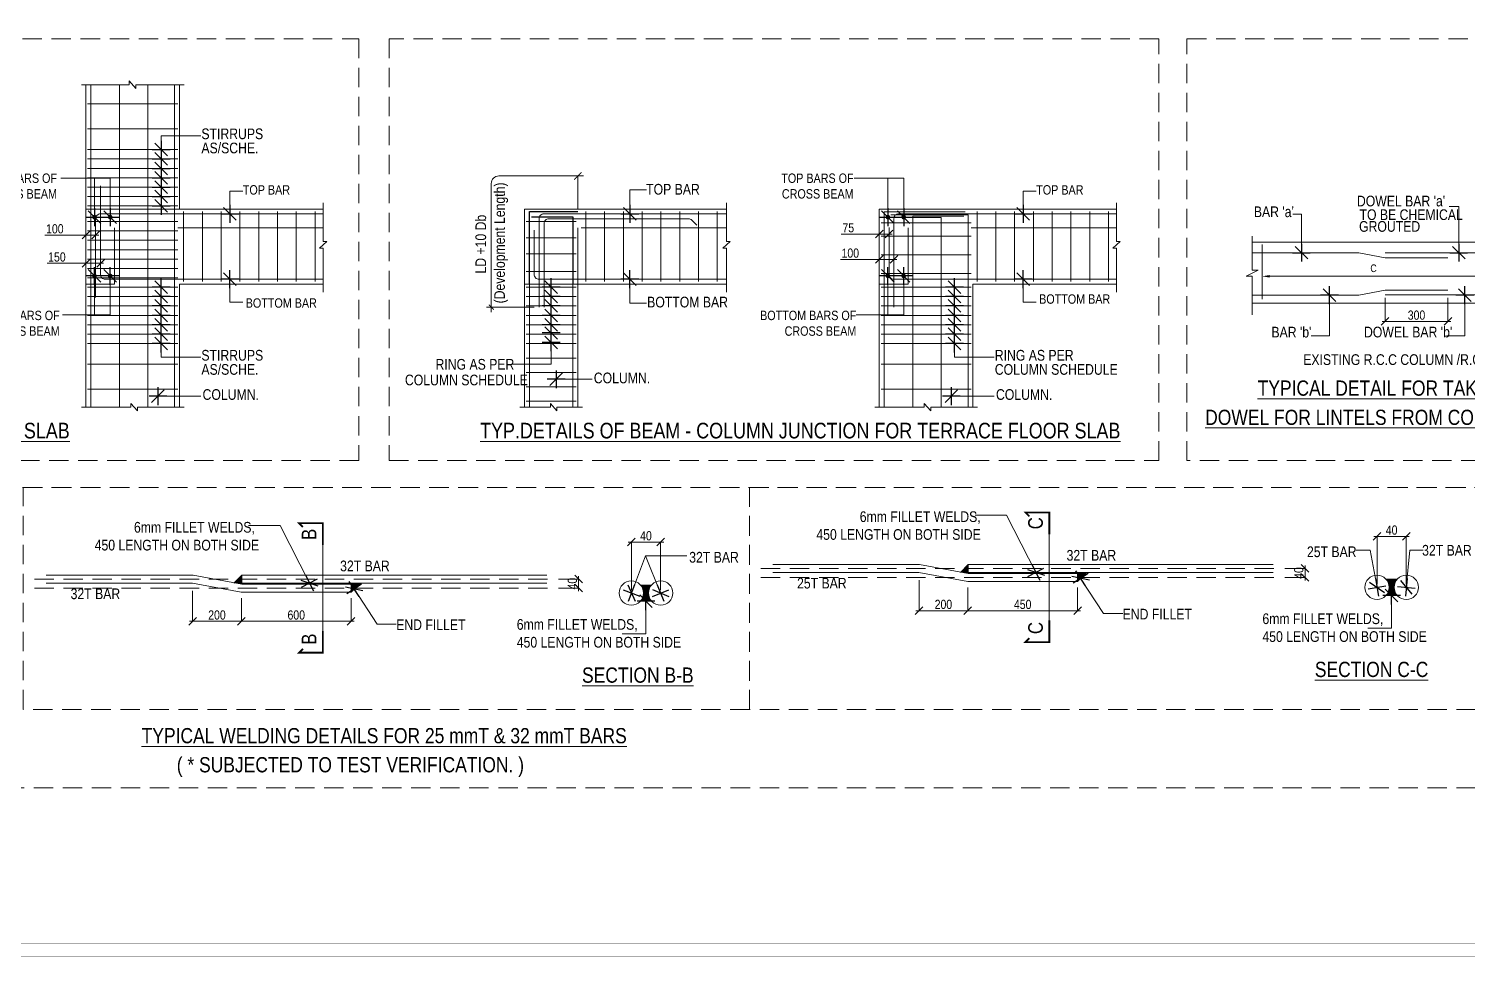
# Model space of a CAD drawing. Header units: millimetres. Extents: x 1112055 to 3390982, y -148532 to 766891.
# Drawn here: x 2560917 to 2608100, y 235495 to 265934 of the extents above; entities that cross this region are included whole.
import ezdxf
from ezdxf.enums import TextEntityAlignment as Align

# ---------------------------------------------------------------- set-up
doc = ezdxf.new("R2010")
doc.units = ezdxf.units.MM
doc.header["$PDMODE"] = 35
doc.header["$PDSIZE"] = -25
doc.linetypes.add('1', pattern=[0])
doc.linetypes.add('Hidden', pattern=[9.525, 6.35, -3.175])
for name, color, linetype, lineweight in [('B BEAM', 148, 'Continuous', 13), ('B BEAM IN LINE', 250, 'Continuous', 0), ('B STEEL', 34, 'Continuous', 15), ('B STEEL TEXT', 7, 'Continuous', 15), ('B TITLE BLOCK', 250, 'Continuous', 0), ('B-0', 7, 'Continuous', 13), ('B-COL NO', 7, 'Continuous', 5), ('B-P.C.C', 250, 'Continuous', 9), ('B-ST DIM', 250, 'Continuous', 18), ('P COLUMN HATCH', 8, 'Continuous', 0), ('P HATCH', 251, '1', 0), ('P SECT.MKD.', 76, '1', 25)]:
    doc.layers.add(name, color=color, linetype=linetype, lineweight=lineweight)
doc.layers.add('Reinf', color=6, linetype='Continuous')
doc.styles.add('Q1', font='g13f12d.shx', dxfattribs={"width": 0.8})
doc.styles.add('rom100', font='romans.shx', dxfattribs={"width": 0.85})
doc.styles.add('SWINC', font='swissc.ttf')
doc.dimstyles.new('BH-STD', dxfattribs={"dimscale": 0, "dimtxt": 230, "dimasz": 125, "dimexe": 0, "dimexo": 100, "dimgap": 50, "dimtad": 1, "dimdec": 0, "dimzin": 1, "dimdsep": 46, "dimtxsty": 'Q1', "dimblk": 'ARCHTICK', "dimcen": 1, "dimdle": 100, "dimclrd": 250, "dimclre": 250, "dimclrt": 256, "dimadec": 0, "dimazin": 0, "dimtfac": 1, "dimtdec": 0, "dimtix": 1, "dimtofl": 0, "dimtmove": 0, "dimatfit": 2, "dimfxl": 1, "dimtolj": 1, "dimtzin": 0, "dimlwd": 9, "dimlwe": 9, "dimarcsym": 0})
doc.dimstyles.new('MM100', dxfattribs={"dimscale": 100, "dimtxt": 3, "dimasz": 0.5, "dimexe": 0.5, "dimexo": 1, "dimgap": 0.375, "dimtad": 1, "dimdec": 0, "dimdsep": 46, "dimtxsty": 'rom100', "dimblk1": 'TICK', "dimblk2": 'TICK', "dimsah": 1, "dimcen": 1, "dimdle": 0.5, "dimse1": 1, "dimse2": 1, "dimclrd": 256, "dimclre": 256, "dimclrt": 256, "dimadec": 0, "dimazin": 0, "dimtfac": 1, "dimtdec": 0, "dimtix": 1, "dimtmove": 0, "dimatfit": 3, "dimldrblk": 'TICK', "dimfxl": 1, "dimtolj": 1, "dimtzin": 0, "dimarcsym": 0})

# ---------------------------------------------------------------- blocks, each defined once
blk = doc.blocks.new('TICK')
for p, q in [((-1.17, 0), (1.17, 0)), ((-0.83, -0.83), (0.83, 0.83)), ((0, -1.17), (0, 1.17))]:
    blk.add_line(p, q)
blk = doc.blocks.new('_Oblique')
at = {"color": 0, "linetype": 'ByBlock', "lineweight": -2}
blk.add_line((-0.5, -0.5), (0.5, 0.5), dxfattribs=at)
blk = doc.blocks.new('*D2433')
at = {"layer": 'B-ST DIM', "lineweight": 0, "transparency": 16777216}
for p, q in [((2562790, 259162), (2561448, 259162)), ((2562790, 259055), (2562790, 259162)), ((2563210, 259162), (2562790, 259162)), ((2563110, 259055), (2563110, 259162))]:
    blk.add_line(p, q, dxfattribs=at)
at = {"layer": 'Defpoints', "color": 0, "transparency": 16777216}
for p in [(2562790, 259162), (2562790, 258955), (2563110, 258955)]:
    blk.add_point(p, dxfattribs=at)
at = {"layer": 'B-ST DIM', "lineweight": 0, "transparency": 16777216, "xscale": 250, "yscale": 250, "zscale": 250, "rotation": 180}
blk.add_blockref('_Oblique', (2562790, 259162), dxfattribs=at)
at = {"layer": 'B-ST DIM', "lineweight": 0, "transparency": 16777216, "xscale": 250, "yscale": 250, "zscale": 250}
blk.add_blockref('_Oblique', (2563110, 259162), dxfattribs=at)
at = {"layer": 'B-ST DIM', "color": 6, "transparency": 16777216, "insert": (2561772, 259366), "char_height": 300, "attachment_point": 5, "style": 'SWINC'}
blk.add_mtext('\\A1;100', dxfattribs=at)
blk = doc.blocks.new('*D2434')
at = {"layer": 'B-ST DIM', "lineweight": 0, "transparency": 16777216}
for p, q in [((2562790, 258238), (2561516, 258238)), ((2562790, 258131), (2562790, 258238)), ((2563371, 258238), (2562790, 258238)), ((2563271, 258131), (2563271, 258238))]:
    blk.add_line(p, q, dxfattribs=at)
at = {"layer": 'Defpoints', "color": 0, "transparency": 16777216}
for p in [(2562790, 258238), (2562790, 258031), (2563271, 258031)]:
    blk.add_point(p, dxfattribs=at)
at = {"layer": 'B-ST DIM', "lineweight": 0, "transparency": 16777216, "xscale": 250, "yscale": 250, "zscale": 250, "rotation": 180}
blk.add_blockref('_Oblique', (2562790, 258238), dxfattribs=at)
at = {"layer": 'B-ST DIM', "lineweight": 0, "transparency": 16777216, "xscale": 250, "yscale": 250, "zscale": 250}
blk.add_blockref('_Oblique', (2563271, 258238), dxfattribs=at)
at = {"layer": 'B-ST DIM', "color": 6, "transparency": 16777216, "insert": (2561840, 258442), "char_height": 300, "attachment_point": 5, "style": 'SWINC'}
blk.add_mtext('\\A1;150', dxfattribs=at)
blk = doc.blocks.new('*D2426')
at = {"layer": 'B-ST DIM', "lineweight": 0, "transparency": 16777216}
for p, q in [((2605405, 257103), (2605405, 256329)), ((2607467, 257103), (2607467, 256329)), ((2605305, 256329), (2607567, 256329))]:
    blk.add_line(p, q, dxfattribs=at)
at = {"layer": 'Defpoints', "color": 0, "transparency": 16777216}
for p in [(2605405, 257203), (2607467, 257203), (2607467, 256329)]:
    blk.add_point(p, dxfattribs=at)
at = {"layer": 'B-ST DIM', "lineweight": 0, "transparency": 16777216, "xscale": 250, "yscale": 250, "zscale": 250, "rotation": 180}
blk.add_blockref('_Oblique', (2605405, 256329), dxfattribs=at)
at = {"layer": 'B-ST DIM', "lineweight": 0, "transparency": 16777216, "xscale": 250, "yscale": 250, "zscale": 250}
blk.add_blockref('_Oblique', (2607467, 256329), dxfattribs=at)
at = {"layer": 'B-ST DIM', "color": 6, "transparency": 16777216, "insert": (2606436, 256533), "char_height": 300, "attachment_point": 5, "style": 'SWINC'}
blk.add_mtext('\\A1;300', dxfattribs=at)
blk = doc.blocks.new('_ArchTick')
at = {"color": 0, "linetype": 'ByBlock', "const_width": 0.15}
blk.add_lwpolyline([(-0.5, -0.5), (0.5, 0.5)], dxfattribs=at)
blk = doc.blocks.new('*D2417')
at = {"layer": 'B-ST DIM', "lineweight": 0, "transparency": 16777216}
for p, q in [((2588814, 259198), (2587568, 259198)), ((2588814, 259091), (2588814, 259198)), ((2589235, 259198), (2588814, 259198)), ((2589135, 259091), (2589135, 259198))]:
    blk.add_line(p, q, dxfattribs=at)
at = {"layer": 'Defpoints', "color": 0, "transparency": 16777216}
for p in [(2588814, 259198), (2588814, 258991), (2589135, 258991)]:
    blk.add_point(p, dxfattribs=at)
at = {"layer": 'B-ST DIM', "lineweight": 0, "transparency": 16777216, "xscale": 250, "yscale": 250, "zscale": 250, "rotation": 180}
blk.add_blockref('_Oblique', (2588814, 259198), dxfattribs=at)
at = {"layer": 'B-ST DIM', "lineweight": 0, "transparency": 16777216, "xscale": 250, "yscale": 250, "zscale": 250}
blk.add_blockref('_Oblique', (2589135, 259198), dxfattribs=at)
at = {"layer": 'B-ST DIM', "color": 6, "transparency": 16777216, "insert": (2587797, 259401), "char_height": 300, "attachment_point": 5, "style": 'SWINC'}
blk.add_mtext('\\A1;75', dxfattribs=at)
blk = doc.blocks.new('*D2418')
at = {"layer": 'B-ST DIM', "lineweight": 0, "transparency": 16777216}
for p, q in [((2588814, 258365), (2587540, 258365)), ((2588814, 258257), (2588814, 258365)), ((2589395, 258365), (2588814, 258365)), ((2589295, 258257), (2589295, 258365))]:
    blk.add_line(p, q, dxfattribs=at)
at = {"layer": 'Defpoints', "color": 0, "transparency": 16777216}
for p in [(2588814, 258365), (2588814, 258157), (2589295, 258157)]:
    blk.add_point(p, dxfattribs=at)
at = {"layer": 'B-ST DIM', "lineweight": 0, "transparency": 16777216, "xscale": 250, "yscale": 250, "zscale": 250, "rotation": 180}
blk.add_blockref('_Oblique', (2588814, 258365), dxfattribs=at)
at = {"layer": 'B-ST DIM', "lineweight": 0, "transparency": 16777216, "xscale": 250, "yscale": 250, "zscale": 250}
blk.add_blockref('_Oblique', (2589295, 258365), dxfattribs=at)
at = {"layer": 'B-ST DIM', "color": 6, "transparency": 16777216, "insert": (2587864, 258569), "char_height": 300, "attachment_point": 5, "style": 'SWINC'}
blk.add_mtext('\\A1;100', dxfattribs=at)
blk = doc.blocks.new('*D2384')
at = {"layer": 'B-ST DIM', "lineweight": 0, "transparency": 16777216}
for p, q in [((2566290, 247488), (2566290, 246488)), ((2567890, 247248), (2567890, 246488)), ((2566190, 246488), (2567990, 246488))]:
    blk.add_line(p, q, dxfattribs=at)
at = {"layer": 'Defpoints', "color": 0, "transparency": 16777216}
for p in [(2566290, 247588), (2567890, 247348), (2567890, 246488)]:
    blk.add_point(p, dxfattribs=at)
at = {"layer": 'B-ST DIM', "lineweight": 0, "transparency": 16777216, "xscale": 250, "yscale": 250, "zscale": 250, "rotation": 180}
blk.add_blockref('_Oblique', (2566290, 246488), dxfattribs=at)
at = {"layer": 'B-ST DIM', "lineweight": 0, "transparency": 16777216, "xscale": 250, "yscale": 250, "zscale": 250}
blk.add_blockref('_Oblique', (2567890, 246488), dxfattribs=at)
at = {"layer": 'B-ST DIM', "color": 6, "transparency": 16777216, "insert": (2567090, 246692), "char_height": 300, "attachment_point": 5, "style": 'SWINC'}
blk.add_mtext('\\A1;200', dxfattribs=at)
blk = doc.blocks.new('*D2385')
at = {"layer": 'B-ST DIM', "lineweight": 0, "transparency": 16777216}
for p, q in [((2567890, 247248), (2567890, 246488)), ((2571490, 247248), (2571490, 246488)), ((2571590, 246488), (2567790, 246488))]:
    blk.add_line(p, q, dxfattribs=at)
at = {"layer": 'Defpoints', "color": 0, "transparency": 16777216}
for p in [(2567890, 247348), (2571490, 247348), (2567890, 246488)]:
    blk.add_point(p, dxfattribs=at)
at = {"layer": 'B-ST DIM', "lineweight": 0, "transparency": 16777216, "xscale": 250, "yscale": 250, "zscale": 250, "rotation": 180}
blk.add_blockref('_Oblique', (2567890, 246488), dxfattribs=at)
at = {"layer": 'B-ST DIM', "lineweight": 0, "transparency": 16777216, "xscale": 250, "yscale": 250, "zscale": 250}
blk.add_blockref('_Oblique', (2571490, 246488), dxfattribs=at)
at = {"layer": 'B-ST DIM', "color": 6, "transparency": 16777216, "insert": (2569690, 246692), "char_height": 300, "attachment_point": 5, "style": 'SWINC'}
blk.add_mtext('\\A1;600', dxfattribs=at)
blk = doc.blocks.new('*D2386')
at = {"layer": 'B-ST DIM', "lineweight": 0, "transparency": 16777216}
for p, q in [((2578291, 247872), (2578952, 247872)), ((2578952, 247972), (2578952, 247476)), ((2578291, 247576), (2578952, 247576))]:
    blk.add_line(p, q, dxfattribs=at)
at = {"layer": 'Defpoints', "color": 0, "transparency": 16777216}
for p in [(2578191, 247872), (2578191, 247576), (2578952, 247576)]:
    blk.add_point(p, dxfattribs=at)
at = {"layer": 'B-ST DIM', "lineweight": 0, "transparency": 16777216, "xscale": 250, "yscale": 250, "zscale": 250}
for p, rotation in [((2578952, 247872), 90), ((2578952, 247576), 270)]:
    blk.add_blockref('_Oblique', p, dxfattribs=dict(at, rotation=rotation))
at = {"layer": 'B-ST DIM', "color": 6, "transparency": 16777216, "insert": (2578748, 247724), "char_height": 300, "attachment_point": 5, "rotation": 90, "style": 'SWINC'}
blk.add_mtext('\\A1;40', dxfattribs=at)
blk = doc.blocks.new('*D2387')
at = {"layer": 'B-ST DIM', "lineweight": 0, "transparency": 16777216}
for p, q in [((2580582, 249089), (2581742, 249089)), ((2580682, 247514), (2580682, 249089)), ((2581642, 247514), (2581642, 249089))]:
    blk.add_line(p, q, dxfattribs=at)
at = {"layer": 'Defpoints', "color": 0, "transparency": 16777216}
for p in [(2581642, 249089), (2580682, 247414), (2581642, 247414)]:
    blk.add_point(p, dxfattribs=at)
at = {"layer": 'B-ST DIM', "lineweight": 0, "transparency": 16777216, "xscale": 250, "yscale": 250, "zscale": 250, "rotation": 180}
blk.add_blockref('_Oblique', (2580682, 249089), dxfattribs=at)
at = {"layer": 'B-ST DIM', "lineweight": 0, "transparency": 16777216, "xscale": 250, "yscale": 250, "zscale": 250}
blk.add_blockref('_Oblique', (2581642, 249089), dxfattribs=at)
at = {"layer": 'B-ST DIM', "color": 6, "transparency": 16777216, "insert": (2581162, 249292), "char_height": 300, "attachment_point": 5, "style": 'SWINC'}
blk.add_mtext('\\A1;40', dxfattribs=at)
blk = doc.blocks.new('*D2388')
at = {"layer": 'B-ST DIM', "lineweight": 0, "transparency": 16777216}
for p, q in [((2605040, 249275), (2606200, 249275)), ((2605140, 247701), (2605140, 249275)), ((2606100, 247701), (2606100, 249275))]:
    blk.add_line(p, q, dxfattribs=at)
at = {"layer": 'Defpoints', "color": 0, "transparency": 16777216}
for p in [(2606100, 249275), (2605140, 247601), (2606100, 247601)]:
    blk.add_point(p, dxfattribs=at)
at = {"layer": 'B-ST DIM', "lineweight": 0, "transparency": 16777216, "xscale": 250, "yscale": 250, "zscale": 250, "rotation": 180}
blk.add_blockref('_Oblique', (2605140, 249275), dxfattribs=at)
at = {"layer": 'B-ST DIM', "lineweight": 0, "transparency": 16777216, "xscale": 250, "yscale": 250, "zscale": 250}
blk.add_blockref('_Oblique', (2606100, 249275), dxfattribs=at)
at = {"layer": 'B-ST DIM', "color": 6, "transparency": 16777216, "insert": (2605620, 249479), "char_height": 300, "attachment_point": 5, "style": 'SWINC'}
blk.add_mtext('\\A1;40', dxfattribs=at)
blk = doc.blocks.new('*D2392')
at = {"layer": 'B-ST DIM', "lineweight": 0, "transparency": 16777216}
for p, q in [((2590118, 247837), (2590118, 246836)), ((2591718, 247597), (2591718, 246836)), ((2590018, 246836), (2591818, 246836))]:
    blk.add_line(p, q, dxfattribs=at)
at = {"layer": 'Defpoints', "color": 0, "transparency": 16777216}
for p in [(2590118, 247937), (2591718, 247697), (2591718, 246836)]:
    blk.add_point(p, dxfattribs=at)
at = {"layer": 'B-ST DIM', "lineweight": 0, "transparency": 16777216, "xscale": 250, "yscale": 250, "zscale": 250, "rotation": 180}
blk.add_blockref('_Oblique', (2590118, 246836), dxfattribs=at)
at = {"layer": 'B-ST DIM', "lineweight": 0, "transparency": 16777216, "xscale": 250, "yscale": 250, "zscale": 250}
blk.add_blockref('_Oblique', (2591718, 246836), dxfattribs=at)
at = {"layer": 'B-ST DIM', "color": 6, "transparency": 16777216, "insert": (2590918, 247041), "char_height": 300, "attachment_point": 5, "style": 'SWINC'}
blk.add_mtext('\\A1;200', dxfattribs=at)
blk = doc.blocks.new('*D2393')
at = {"layer": 'B-ST DIM', "lineweight": 0, "transparency": 16777216}
for p, q in [((2591718, 247597), (2591718, 246836)), ((2595318, 247597), (2595318, 246836)), ((2595418, 246836), (2591618, 246836))]:
    blk.add_line(p, q, dxfattribs=at)
at = {"layer": 'Defpoints', "color": 0, "transparency": 16777216}
for p in [(2591718, 247697), (2595318, 247697), (2591718, 246836)]:
    blk.add_point(p, dxfattribs=at)
at = {"layer": 'B-ST DIM', "lineweight": 0, "transparency": 16777216, "xscale": 250, "yscale": 250, "zscale": 250, "rotation": 180}
blk.add_blockref('_Oblique', (2591718, 246836), dxfattribs=at)
at = {"layer": 'B-ST DIM', "lineweight": 0, "transparency": 16777216, "xscale": 250, "yscale": 250, "zscale": 250}
blk.add_blockref('_Oblique', (2595318, 246836), dxfattribs=at)
at = {"layer": 'B-ST DIM', "color": 6, "transparency": 16777216, "insert": (2593518, 247040), "char_height": 300, "attachment_point": 5, "style": 'SWINC'}
blk.add_mtext('\\A1;450', dxfattribs=at)
blk = doc.blocks.new('*D2394')
at = {"layer": 'B-ST DIM', "lineweight": 0, "transparency": 16777216}
for p, q in [((2602119, 248221), (2602780, 248221)), ((2602780, 248321), (2602780, 247825)), ((2602119, 247925), (2602780, 247925))]:
    blk.add_line(p, q, dxfattribs=at)
at = {"layer": 'Defpoints', "color": 0, "transparency": 16777216}
for p in [(2602019, 248221), (2602019, 247925), (2602780, 247925)]:
    blk.add_point(p, dxfattribs=at)
at = {"layer": 'B-ST DIM', "lineweight": 0, "transparency": 16777216, "xscale": 250, "yscale": 250, "zscale": 250}
for p, rotation in [((2602780, 248221), 90), ((2602780, 247925), 270)]:
    blk.add_blockref('_Oblique', p, dxfattribs=dict(at, rotation=rotation))
at = {"layer": 'B-ST DIM', "color": 6, "transparency": 16777216, "insert": (2602576, 248073), "char_height": 300, "attachment_point": 5, "rotation": 90, "style": 'SWINC'}
blk.add_mtext('\\A1;40', dxfattribs=at)

msp = doc.modelspace()

# ---------------------------------------------------------------- hatches: boundary and pattern name
at = {"layer": 'P COLUMN HATCH', "ltscale": 750}
h = msp.add_hatch(color=0, dxfattribs=at)
h.dxf.hatch_style = 1
h.paths.add_polyline_path([(2591733.1, 248052.6), (2591733.1, 248092.6), (2591733.1, 248348.6), (2591475.7, 248091.2)])
h = msp.add_hatch(color=0, dxfattribs=at)
h.dxf.hatch_style = 1
h.paths.add_polyline_path([(2567904.6, 247703.7), (2567904.6, 247743.7), (2567904.6, 247999.7), (2567647.3, 247742.3)])
h = msp.add_hatch(color=0, dxfattribs=at)
h.dxf.hatch_style = 1
h.paths.add_polyline_path([(2571785.7, 247743.7), (2571489.7, 247743.7), (2571489.7, 247703.7), (2571489.7, 247447.7)])
h = msp.add_hatch(color=0, dxfattribs=at)
h.dxf.hatch_style = 1
h.paths.add_polyline_path([(2595614.2, 248092.6), (2595318.2, 248092.6), (2595318.2, 248052.6), (2595318.2, 247796.6)])
at = {"layer": 'P HATCH', "ltscale": 750}
h = msp.add_hatch(color=256, dxfattribs=at)
h.dxf.hatch_style = 1
h.paths.add_polyline_path([(2567904.6, 247743.7), (2567904.6, 247703.7), (2571489.7, 247703.7), (2571489.7, 247743.7)])
h = msp.add_hatch(color=256, dxfattribs=at)
h.dxf.hatch_style = 1
h.paths.add_polyline_path([(2591733.1, 248092.6), (2591733.1, 248052.6), (2595318.2, 248052.6), (2595318.2, 248092.6)])
h = msp.add_hatch(dxfattribs=at)
h.set_pattern_fill('ANSI31', color=256, scale=50)
h.set_pattern_definition([(45, (-34724961.198, 4105459.009), (-4.4194173824, 4.4194173824), [])])
h.paths.add_polyline_path([(2605540.5, 247600.8, -0.1824871), (2605440.7, 247336.4), (2605800.3, 247336.4, -0.1824871), (2605700.5, 247600.8, -0.1824871), (2605800.3, 247865.1), (2605440.7, 247865.1, -0.1824871)])
h = msp.add_hatch(dxfattribs=at)
h.set_pattern_fill('ANSI31', color=256, scale=50)
h.set_pattern_definition([(45, (-34749419.3246, 4105272.348), (-4.4194173824, 4.4194173824), [])])
h.paths.add_polyline_path([(2581082.3, 247414.1, -0.1824871), (2580982.5, 247149.8), (2581342.2, 247149.8, -0.1824871), (2581242.3, 247414.1, -0.1824871), (2581342.2, 247678.5), (2580982.5, 247678.5, -0.1824871)])

# ---------------------------------------------------------------- linework, layer by layer
at = {"layer": 'B BEAM'}
for p, q in [((2562642.4, 264092.9), (2564211.5, 264092.9)), ((2562789.6, 253512), (2562789.6, 264092.9)), ((2564211.5, 264092.9), (2564211.5, 264219.5)), ((2564425.2, 263972.3), (2564211.5, 264219.5)), ((2564425.2, 264092.9), (2566009.9, 264092.9)), ((2564425.2, 264092.9), (2564425.2, 263972.3)), ((2565862.6, 260018.1), (2565862.6, 264092.9)), ((2579107.2, 261103.4), (2576339.6, 261103.4)), ((2578927.6, 260018.1), (2578927.6, 261103.4)), ((2576088.4, 256637, 0), (2576088.4, 260852.1, 0)), ((2570569.8, 260018.1), (2565862.6, 260018.1)), ((2570569.8, 260219.5), (2570569.8, 258948.2)), ((2577175.4, 253512), (2577175.4, 260018.1)), ((2583801.1, 260018.1), (2577175.4, 260018.1)), ((2583801.1, 260219.5), (2583801.1, 258948.2)), ((2588814.1, 253512), (2588814.1, 260018.1)), ((2596594.3, 260018.1), (2588814.1, 260018.1)), ((2596594.3, 260219.5), (2596594.3, 258948.2)), ((2570449.3, 258734.5), (2570696.4, 258948.2)), ((2570569.8, 258734.5), (2570449.3, 258734.5)), ((2570569.8, 258948.2), (2570696.4, 258948.2)), ((2570569.8, 258734.5), (2570569.8, 257291.9)), ((2583680.5, 258734.5), (2583927.7, 258948.2)), ((2583801.1, 258734.5), (2583680.5, 258734.5)), ((2583801.1, 258948.2), (2583927.7, 258948.2)), ((2583801.1, 258734.5), (2583801.1, 257291.9)), ((2596473.7, 258734.5), (2596720.9, 258948.2)), ((2596594.3, 258734.5), (2596473.7, 258734.5)), ((2596594.3, 258948.2), (2596720.9, 258948.2)), ((2596594.3, 258734.5), (2596594.3, 257291.9)), ((2601046.9, 258925.7), (2608678.7, 258928.8)), ((2570569.8, 257554.6), (2565862.6, 257554.6)), ((2565862.6, 257554.6), (2565862.6, 253512)), ((2583801.1, 257554.6), (2578927.6, 257554.6)), ((2578927.6, 257554.6), (2578927.6, 253512)), ((2596594.3, 257554.6), (2591887.1, 257554.6)), ((2591887.1, 257554.6), (2591887.1, 253512)), ((2577490.9, 256797.4, 0), (2575928, 256797.4, 0)), ((2601046.1, 256924.9), (2608678.7, 256924.9)), ((2562642.4, 253512), (2564267.6, 253512)), ((2564267.6, 253512), (2564267.6, 253638.6)), ((2564481.3, 253391.4), (2564267.6, 253638.6)), ((2564481.3, 253512), (2566009.9, 253512)), ((2564481.3, 253512), (2564481.3, 253391.4)), ((2577028.2, 253512), (2578025.3, 253512)), ((2578025.3, 253512), (2578025.3, 253638.6)), ((2578239.1, 253391.4), (2578025.3, 253638.6)), ((2578239.1, 253512), (2579074.8, 253512)), ((2578239.1, 253512), (2578239.1, 253391.4)), ((2588666.8, 253512), (2590292, 253512)), ((2590292, 253512), (2590292, 253638.6)), ((2590505.7, 253391.4), (2590292, 253638.6)), ((2590505.7, 253512), (2592034.3, 253512)), ((2590505.7, 253512), (2590505.7, 253391.4))]:
    msp.add_line(p, q, dxfattribs=at)
msp.add_lwpolyline([(2601047.6, 259128.2), (2601045.8, 258014.2), (2601245.8, 258014), (2600845.5, 257814.4), (2601045.5, 257814.2), (2601047.1, 256541.7)], dxfattribs=at)
msp.add_arc((2576339.6, 260852.1), 251.2, 90, 180, dxfattribs=at)
at = {"layer": 'B BEAM IN LINE', "color": 250, "linetype": 'Hidden', "lineweight": 0, "ltscale": 750}
for p, q in [((2565862.6, 260018.1), (2562789.6, 260018.1)), ((2563734, 257554.6), (2563734, 259402.2)), ((2570569.8, 259402.2), (2563734, 259402.2)), ((2583801.1, 259402.2), (2578927.6, 259402.2)), ((2578927.6, 257554.6), (2578927.6, 259402.2)), ((2589758.4, 257554.6), (2589758.4, 259402.2)), ((2596594.3, 259402.2), (2589758.4, 259402.2)), ((2563734, 257554.6), (2562789.6, 257554.6)), ((2578927.6, 257554.6), (2577175.4, 257554.6)), ((2589758.4, 257554.6), (2588814.1, 257554.6))]:
    msp.add_line(p, q, dxfattribs=at)
at = {"layer": 'B STEEL', "color": 250}
for p, q in [((2562847.4, 263472.2), (2565804.9, 263472.2)), ((2562847.4, 262651), (2565804.9, 262651)), ((2562847.4, 261968.3), (2565804.9, 261968.3)), ((2562847.4, 261660.3), (2565804.9, 261660.3)), ((2562847.4, 261352.4), (2565804.9, 261352.4)), ((2562847.4, 261044.5), (2565804.9, 261044.5)), ((2562847.4, 260736.6), (2565804.9, 260736.6)), ((2562847.4, 260428.6), (2565804.9, 260428.6)), ((2562847.4, 260120.7), (2565804.9, 260120.7)), ((2562847.4, 259607.5), (2565804.9, 259607.5)), ((2565997.4, 257634.8), (2565997.4, 259937.9)), ((2566613.3, 257634.8), (2566613.3, 259937.9)), ((2567229.1, 257634.8), (2567229.1, 259937.9)), ((2567845, 257634.8), (2567845, 259937.9)), ((2568460.9, 257634.8), (2568460.9, 259937.9)), ((2569076.7, 257634.8), (2569076.7, 259937.9)), ((2569692.6, 257634.8), (2569692.6, 259937.9)), ((2570308.4, 257634.8), (2570308.4, 259937.9)), ((2577233.2, 259604.9), (2578869.8, 259604.9)), ((2579189.1, 257634.8), (2579189.1, 259937.9)), ((2579804.9, 257634.8), (2579804.9, 259937.9)), ((2580420.8, 257634.8), (2580420.8, 259937.9)), ((2581036.6, 257634.8), (2581036.6, 259937.9)), ((2581652.5, 257634.8), (2581652.5, 259937.9)), ((2582268.4, 257634.8), (2582268.4, 259937.9)), ((2582884.2, 257634.8), (2582884.2, 259937.9)), ((2583500.1, 257634.8), (2583500.1, 259937.9)), ((2588871.8, 259561.4), (2591829.3, 259561.4)), ((2592021.9, 257634.8), (2592021.9, 259937.9)), ((2592637.7, 257634.8), (2592637.7, 259937.9)), ((2593253.6, 257634.8), (2593253.6, 259937.9)), ((2593869.4, 257634.8), (2593869.4, 259937.9)), ((2594485.3, 257634.8), (2594485.3, 259937.9)), ((2595101.2, 257634.8), (2595101.2, 259937.9)), ((2595717, 257634.8), (2595717, 259937.9)), ((2596332.9, 257634.8), (2596332.9, 259937.9)), ((2562847.4, 259299.5), (2565804.9, 259299.5)), ((2577233.2, 259074.2), (2578869.8, 259074.2)), ((2588871.8, 259130), (2591829.3, 259130)), ((2562847.4, 258991.6), (2565804.9, 258991.6)), ((2562847.4, 258683.7), (2565804.9, 258683.7)), ((2562847.4, 258375.8), (2565804.9, 258375.8)), ((2577233.2, 258543.5), (2578869.8, 258543.5)), ((2588871.8, 258514.1), (2591829.3, 258514.1)), ((2562847.4, 258067.8), (2565804.9, 258067.8)), ((2562847.4, 257759.9), (2565804.9, 257759.9)), ((2577233.2, 257967.8), (2578869.8, 257967.8)), ((2588871.8, 257898.3), (2591829.3, 257898.3)), ((2562847.4, 257452), (2565804.9, 257452)), ((2577233.2, 257452), (2578869.8, 257452)), ((2588871.8, 257452), (2591829.3, 257452)), ((2562847.4, 257144), (2565804.9, 257144)), ((2562847.4, 256836.1), (2565804.9, 256836.1)), ((2577233.2, 257144), (2578869.8, 257144)), ((2577233.2, 256836.1), (2578869.8, 256836.1)), ((2588871.8, 257144), (2591829.3, 257144)), ((2588871.8, 256836.1), (2591829.3, 256836.1)), ((2562847.4, 256528.2), (2565804.9, 256528.2)), ((2562847.4, 256220.3), (2565804.9, 256220.3)), ((2577233.2, 256528.2), (2578869.8, 256528.2)), ((2577233.2, 256220.3), (2578869.8, 256220.3)), ((2588871.8, 256528.2), (2591829.3, 256528.2)), ((2588871.8, 256220.3), (2591829.3, 256220.3)), ((2562847.4, 255912.3), (2565804.9, 255912.3)), ((2577233.2, 255912.3), (2578869.8, 255912.3)), ((2588871.8, 255912.3), (2591829.3, 255912.3)), ((2562847.4, 255604.4), (2565804.9, 255604.4)), ((2577233.2, 255604.4), (2578869.8, 255604.4)), ((2588871.8, 255604.4), (2591829.3, 255604.4)), ((2562847.4, 254921.6), (2565804.9, 254921.6)), ((2577233.2, 255126.9), (2578869.8, 255126.9)), ((2588871.8, 254921.6), (2591829.3, 254921.6)), ((2577233.2, 254654.8), (2578869.8, 254654.8)), ((2562847.4, 254100.5), (2565804.9, 254100.5)), ((2577233.2, 254182.6), (2578869.8, 254182.6)), ((2588871.8, 254100.5), (2591829.3, 254100.5)), ((2577233.2, 253710.4), (2578869.8, 253710.4))]:
    msp.add_line(p, q, dxfattribs=at)
at = {"layer": 'B STEEL', "ltscale": 5}
for points in [[(2562950, 264092.9), (2562950, 253512)], [(2563891.6, 264092.9), (2563891.6, 253512)], [(2564820.2, 264092.9), (2564820.2, 253512)], [(2565702.2, 264092.9), (2565702.2, 253512)], [(2588974.4, 253512), (2588974.4, 259925.3), (2591630, 259925.3)], [(2589196.4, 259828.1), (2591726.7, 259828.1), (2591726.7, 253512)], [(2589697.7, 259736.3), (2590844.6, 259736.3), (2590844.6, 253512)], [(2591592.2, 259778.6), (2589916, 259778.6), (2589916, 253512)], [(2601069.5, 258585.1), (2604543.3, 258585.1), (2605404.9, 258416.1), (2607467, 258416.1)], [(2605404.9, 258585.1), (2609527, 258585.1)], [(2577335.8, 253512), (2577335.8, 257552)], [(2578767.2, 257554.6), (2578767.2, 253512)], [(2601069.5, 257190.2), (2604543.3, 257190.2), (2605404.9, 257359.2), (2607467, 257359.2)], [(2605404.9, 257202.9), (2609529, 257202.9)]]:
    msp.add_lwpolyline(points, dxfattribs=at)
for points in [[(2563270.8, 260775.3), (2563270.8, 257869, 0.4142136), (2563424.7, 257715), (2570569.8, 257715)], [(2570569.8, 259857.7), (2563264.4, 259857.7, 0.4142136), (2563110.4, 259703.7), (2563110.4, 257117.7)], [(2577656.6, 256797.4), (2577656.6, 259703.7, -0.4142136), (2577810.5, 259857.7), (2583801.1, 259857.7)], [(2582827.3, 259489.7), (2582664.8, 259652.2, 0.1989124), (2582556, 259697.3), (2577970.9, 259697.3, 0.4142136), (2577817, 259543.3), (2577817, 256797.4)], [(2589295.2, 256797.4), (2589295.2, 259703.7, -0.4142136), (2589449.2, 259857.7), (2596594.3, 259857.7)], [(2583801.1, 257715), (2577650.2, 257715, -0.4142136), (2577496.2, 257869), (2577496.2, 259320.9)], [(2596594.3, 257715), (2589288.8, 257715, -0.4142136), (2589134.8, 257869), (2589134.8, 259408.7)]]:
    msp.add_lwpolyline(points, format="xyb", dxfattribs=at)
at = {"layer": 'B STEEL', "ltscale": 5, "const_width": 74.9}
for points in [[(2563110.1, 259751.8, -1), (2563035.3, 259751.8, -1)], [(2563552.5, 259751.8, 1), (2563627.4, 259751.8, 1)], [(2589134.6, 259751.8, -1), (2589059.7, 259751.8, -1)], [(2589577, 259751.8, 1), (2589651.8, 259751.8, 1)], [(2563110.1, 257820.8, 1), (2563035.3, 257820.8, 1)], [(2563552.5, 257820.8, -1), (2563627.4, 257820.8, -1)], [(2589134.6, 257820.8, 1), (2589059.7, 257820.8, 1)], [(2589577, 257820.8, -1), (2589651.8, 257820.8, -1)]]:
    msp.add_lwpolyline(points, format="xyb", close=True, dxfattribs=at)
at = {"layer": 'B STEEL', "lineweight": 30, "ltscale": 5}
for points in [[(2577335.8, 257554.6), (2577335.8, 259933.1), (2578923.2, 259933.1)], [(2577403.1, 259765.7), (2578767.2, 259765.7), (2578767.2, 257552.2)]]:
    msp.add_lwpolyline(points, dxfattribs=at)
at = {"layer": 'B STEEL TEXT'}
for p, q in [((2601370, 257056.8), (2601370, 258849.1)), ((2601370, 257853), (2601370, 257709.3)), ((2601495, 257809.3), (2608479.1, 257809.3))]:
    msp.add_line(p, q, dxfattribs=at)
msp.add_solid([(2601620, 257850.9), (2601620, 257767.6), (2601370, 257809.3)], dxfattribs=at)
at = {"layer": 'B TITLE BLOCK', "color": 1, "const_width": 8.39}
msp.add_lwpolyline([(2535293.6, 315829.5), (2657538.8, 315829.5), (2657538.8, 235498.8), (2535293.6, 235498.8)], close=True, dxfattribs=at)
at = {"layer": 'B TITLE BLOCK', "color": 250, "const_width": 8.14}
msp.add_lwpolyline([(2535718.2, 315404.9), (2657114.1, 315404.9), (2657114.1, 235923.4), (2535718.2, 235923.4)], close=True, dxfattribs=at)
at = {"layer": 'B-P.C.C', "linetype": 'Hidden', "lineweight": 0, "ltscale": 100}
for p, q in [((2584932.3, 248220.6), (2602019.3, 248220.6)), ((2561103.8, 247871.7), (2578190.9, 247871.7)), ((2584932.3, 247924.6), (2602019.3, 247924.6)), ((2561103.8, 247575.7), (2578190.9, 247575.7))]:
    msp.add_line(p, q, dxfattribs=at)
for points in [[(2536901.3, 265607.3), (2571743.1, 265607.3), (2571743.1, 251764.4), (2536901.3, 251764.4)], [(2597986.1, 265607.3), (2572734.6, 265607.3), (2572734.6, 251764.4), (2597986.1, 251764.4)], [(2598907.4, 265607.3), (2614249.2, 265607.3), (2614249.2, 251764.4), (2598907.4, 251764.4)], [(2536901.3, 250878.7), (2608386.7, 250878.7), (2608386.7, 241020.2), (2536901.3, 241020.2)], [(2560729.7, 250878.7), (2584558.2, 250878.7), (2584558.2, 243597.8), (2560729.7, 243597.8)], [(2584558.2, 250878.7), (2608386.7, 250878.7), (2608386.7, 243597.8), (2584558.2, 243597.8)]]:
    msp.add_lwpolyline(points, close=True, dxfattribs=at)
at = {"layer": 'P COLUMN HATCH', "color": 0, "ltscale": 750}
for p, q in [((2591733.1, 248348.6), (2591475.7, 248091.2)), ((2567904.6, 247999.7), (2567647.3, 247742.3)), ((2567904.6, 247743.7), (2567904.6, 247703.7)), ((2571489.7, 247703.7), (2571489.7, 247743.7)), ((2571489.7, 247447.7), (2571785.7, 247743.7)), ((2591733.1, 248092.6), (2591733.1, 248052.6)), ((2595318.2, 248052.6), (2595318.2, 248092.6)), ((2595318.2, 247796.6), (2595614.2, 248092.6)), ((2605440.7, 247865.1), (2605800.3, 247865.1)), ((2580982.5, 247678.5), (2581342.2, 247678.5)), ((2605440.7, 247336.4), (2605800.3, 247336.4)), ((2580982.5, 247149.8), (2581342.2, 247149.8))]:
    msp.add_line(p, q, dxfattribs=at)
for centre in [(2580682.3, 247414.1), (2581642.3, 247414.1), (2605140.5, 247600.8), (2606100.5, 247600.8)]:
    msp.add_circle(centre, 400, dxfattribs=at)
at = {"layer": 'P SECT.MKD.', "linetype": 'Hidden', "lineweight": 20, "ltscale": 750}
for p, q in [((2594391.3, 249345.3), (2594391.3, 246517.6)), ((2570562.8, 248996.4), (2570562.8, 246168.7))]:
    msp.add_line(p, q, dxfattribs=at)
at = {"layer": 'P SECT.MKD.', "ltscale": 750, "const_width": 60}
for points in [[(2594391.3, 249345.3), (2594391.3, 250057.7), (2593611.3, 250057.7), (2593738.6, 249930.4)], [(2570562.8, 248996.4), (2570562.8, 249708.8), (2569782.8, 249708.8), (2569910.1, 249581.5)], [(2594391.3, 246517.6), (2594391.3, 245805.2), (2593611.3, 245805.2), (2593738.6, 245932.5)], [(2570562.8, 246168.7), (2570562.8, 245456.3), (2569782.8, 245456.3), (2569910.1, 245583.6)]]:
    msp.add_lwpolyline(points, dxfattribs=at)
at = {"layer": 'Reinf', "linetype": 'Continuous', "lineweight": 18, "ltscale": 5}
for p, q in [((2591733.1, 248348.6), (2601733.5, 248348.6)), ((2591733.1, 248092.6), (2591733.1, 248348.6)), ((2567904.6, 247999.7), (2577905.1, 247999.7)), ((2567904.6, 247743.7), (2567904.6, 247999.7)), ((2567904.6, 247743.7), (2577905.1, 247743.7)), ((2591733.1, 248092.6), (2601733.5, 248092.6)), ((2595318.2, 247796.6), (2595318.2, 248052.6)), ((2571489.7, 247447.7), (2571489.7, 247703.7))]:
    msp.add_line(p, q, dxfattribs=at)
for points in [[(2585317.8, 248348.6), (2590133.1, 248348.6), (2591733.1, 248052.6), (2595318.2, 248052.6)], [(2561489.3, 247999.7), (2566304.6, 247999.7), (2567904.6, 247703.7), (2571489.7, 247703.7)], [(2561489.3, 247743.7), (2566285.6, 247743.7), (2567885.6, 247447.7), (2571489.7, 247447.7)], [(2585317.8, 248092.6), (2590114, 248092.6), (2591714, 247796.6), (2595318.2, 247796.6)]]:
    msp.add_lwpolyline(points, dxfattribs=at)

# ---------------------------------------------------------------- block references
at = {"layer": 'B BEAM', "xscale": 240.5699999996119, "yscale": 240.5699999996119, "zscale": 240.5699999996119}
msp.add_blockref('_ArchTick', (2578927.6, 261103.4), dxfattribs=at)
at = {"layer": 'B BEAM', "xscale": 160.3799999997412, "yscale": 160.3799999997412, "zscale": 160.3799999997412, "rotation": 270}
msp.add_blockref('_ArchTick', (2576088.4, 256797.4, 0), dxfattribs=at)

# ---------------------------------------------------------------- texts
at = {"layer": 'B STEEL TEXT', "style": 'SWINC'}
for s, rotation, p in [('STIRRUPS', 0.00006, (2566579.2, 262310.4)), ('AS/SCHE.', 0.00006, (2566579.2, 261846.1)), ('(Development Length)', 90, (2576534.1, 256921.2)), ('TOP BAR', 0.00006, (2581167.1, 260491.2)), ('LD +10 Db', 90, (2575917.2, 257901)), ('BOTTOM BAR', 0.00006, (2581200.5, 256788.9)), ('STIRRUPS', 0.00006, (2566579.2, 255043)), ('RING AS PER ', 0.00006, (2592603.6, 255043)), ('AS/SCHE.', 0.00006, (2566579.2, 254578.6)), ('RING AS PER', 0.00006, (2574258.9, 254746.5, 0)), ('COLUMN SCHEDULE', 0.00006, (2592603.6, 254578.6)), ('COLUMN SCHEDULE', 0.00006, (2573255.8, 254232.3, 0)), ('COLUMN.', 0.00006, (2579450.2, 254299.6)), ('COLUMN.', 0.00006, (2566618.1, 253755.2)), ('COLUMN.', 0.00006, (2592642.5, 253755.2)), ('6mm FILLET WELDS,', 0.00006, (2588174.1, 249746.4)), ('6mm FILLET WELDS,', 0.00006, (2564367.8, 249397.5)), ('450 LENGTH ON BOTH SIDE', 0.00006, (2563078.6, 248812.6)), ('450 LENGTH ON BOTH SIDE', 0.00006, (2586751, 249161.5)), ('32T BAR', 0.00006, (2582580.3, 248414.4)), ('32T BAR', 0.00006, (2594958.2, 248478)), ('25T BAR', 0.00006, (2602842.8, 248594)), ('32T BAR', 0.00006, (2606620.6, 248642.8)), ('32T BAR', 0.00006, (2571129.8, 248129.1)), ('25T BAR', 0.00006, (2586117.5, 247563.7)), ('32T BAR', 0.00006, (2562289.1, 247214.8)), ('END FILLET', 0.00006, (2596797.2, 246547.7)), ('END FILLET', 0.00006, (2572968.8, 246198.8)), ('6mm FILLET WELDS,', 0.00006, (2576923.6, 246209.7)), ('6mm FILLET WELDS,', 0.00006, (2601381.7, 246396.4)), ('450 LENGTH ON BOTH SIDE', 0.00006, (2576923.6, 245624.9)), ('450 LENGTH ON BOTH SIDE', 0.00006, (2601381.7, 245811.5))]:
    msp.add_text(s, height=350, rotation=rotation, dxfattribs=at).set_placement(p)
for s, p in [("DOWEL BAR 'a'", (2604481.6, 260104.7)), (" BAR 'a'", (2600988.7, 259752.6)), ('TO BE CHEMICAL', (2604567.2, 259657.4)), ('GROUTED', (2604551.6, 259271.8)), (" BAR 'b'", (2601566.2, 255802)), ("DOWEL BAR 'b'", (2604713.8, 255805.1)), ('EXISTING R.C.C COLUMN /R.C.C WALL', (2602719.7, 254900.7))]:
    msp.add_text(s, height=350, dxfattribs=at).set_placement(p)
at = {"layer": 'B STEEL TEXT', "char_height": 307.93, "attachment_point": 7, "rotation": 0.00006, "style": 'SWINC'}
for s, insert, width in [('\\pxqr;TOP BARS OF  \\PCROSS BEAM', (2556388.9, 260357.8), 5453.843), ('\\pxqr;TOP BARS OF  \\PCROSS BEAM', (2578407.5, 260357.8), 9564.118), ('TOP BAR', (2567938.3, 260488.1), 5453.843), ('TOP BAR', (2593962.8, 260488.1), 5453.843), ('BOTTOM BAR', (2594057.6, 256905.1), 5453.843), ('\\pxqr;BOTTOM BARS OF  \\PCROSS BEAM', (2556477.8, 255854.4), 5453.843), ('BOTTOM BAR ', (2568033.1, 256774.7), 5453.843), ('\\pxqr;BOTTOM BARS OF  \\PCROSS BEAM', (2578496.3, 255854.4), 9564.118)]:
    msp.add_mtext(s, dxfattribs=dict(at, insert=insert, width=width))
at = {"layer": 'B STEEL TEXT', "insert": (2605129, 258071.8), "char_height": 250, "width": 6212.024, "attachment_point": 6, "style": 'SWINC'}
msp.add_mtext('\\A1;C', dxfattribs=at)
at = {"layer": 'B TITLE BLOCK', "color": 251, "insert": (2646758.7, 251906.3), "char_height": 315.198, "attachment_point": 2, "style": 'SWINC'}
msp.add_mtext_dynamic_manual_height_columns('\\pxsm1,qj;{\\fBankGothic Lt BT|b0|i0|c0|p34;BHOOMI\\P\\ps*,q*;\\fGost|b0|i0|c0|p2;\\H0.8x;- CONSULTANTS -\\C1; }', width=824178.808, gutter_width=0, heights=[115930.2], dxfattribs=at)
at = {"layer": 'B-0', "color": 17, "linetype": 'Continuous', "style": 'SWINC'}
for s, p in [('%%UTYP.DETAILS OF BEAM - COLUMN JUNCTION FOR TYPICAL FLOOR SLAB', (2541616.5, 252489.3, 0)), ('%%UTYP.DETAILS OF BEAM - COLUMN JUNCTION FOR TERRACE FLOOR SLAB', (2575721.1, 252489.3, 0))]:
    msp.add_text(s, height=513.216, dxfattribs=at).set_placement(p)
at = {"layer": 'B-COL NO', "color": 17, "style": 'SWINC'}
for s, p in [('%%uTYPICAL DETAIL FOR TAKING OUT', (2601225.2, 254390.7)), ('%%uDOWEL FOR LINTELS FROM COLUMNS/R.C.WALLS', (2599503.3, 253431.3))]:
    msp.add_text(s, height=500, dxfattribs=at).set_placement(p, align=Align.TOP_LEFT)
for s, p in [('%%USECTION B-B', (2579064.5, 244471.6)), ('%%USECTION C-C', (2603100.4, 244658.2)), ('%%UTYPICAL WELDING DETAILS FOR 25 mmT & 32 mmT BARS', (2564619.3, 242483.6)), ('( * SUBJECTED TO TEST VERIFICATION. )', (2565771.1, 241529.8))]:
    msp.add_text(s, height=500, dxfattribs=at).set_placement(p)
at = {"layer": 'P SECT.MKD.', "ltscale": 750, "style": 'SWINC'}
for s, p in [('C', (2594179.3, 249505.8)), ('B', (2570350.8, 249156.9)), ('C', (2594179.3, 246066.7)), ('B', (2570350.8, 245717.8))]:
    msp.add_text(s, height=480, rotation=90, dxfattribs=at).set_placement(p)

# ---------------------------------------------------------------- dimensions: what is measured, and where the dimension line sits
at = {"layer": 'B-ST DIM'}
for base, p1, p2, text, override, picture, middle in [((2562789.6, 259161.5), (2563110.4, 258955.1), (2562789.6, 258955.1), '100', {"dimscale": 1, "dimtxt": 300, "dimasz": 250, "dimtxsty": 'SWINC', "dimblk1": 'Oblique', "dimblk2": 'Oblique', "dimsah": 1, "dimclrd": 256, "dimclre": 256, "dimclrt": 6, "dimlwd": 0, "dimlwe": 0}, '*D2433', (2561772.3, 259161.5)), ((2588814.1, 259197.5), (2589134.8, 258991.1), (2588814.1, 258991.1), '75', {"dimscale": 1, "dimtxt": 300, "dimasz": 250, "dimlfac": 0.25, "dimtxsty": 'SWINC', "dimblk1": 'Oblique', "dimblk2": 'Oblique', "dimsah": 1, "dimclrd": 256, "dimclre": 256, "dimclrt": 6, "dimlwd": 0, "dimlwe": 0}, '*D2417', (2587796.8, 259197.5)), ((2562789.6, 258238.3), (2563270.8, 258030.9), (2562789.6, 258030.9), '150', {"dimscale": 1, "dimtxt": 300, "dimasz": 250, "dimtxsty": 'SWINC', "dimblk1": 'Oblique', "dimblk2": 'Oblique', "dimsah": 1, "dimclrd": 256, "dimclre": 256, "dimclrt": 6, "dimlwd": 0, "dimlwe": 0}, '*D2434', (2561839.7, 258238.3)), ((2588814.1, 258364.8), (2589295.2, 258157.4), (2588814.1, 258157.4), '100', {"dimscale": 1, "dimtxt": 300, "dimasz": 250, "dimlfac": 0.25, "dimtxsty": 'SWINC', "dimblk1": 'Oblique', "dimblk2": 'Oblique', "dimsah": 1, "dimclrd": 256, "dimclre": 256, "dimclrt": 6, "dimlwd": 0, "dimlwe": 0}, '*D2418', (2587864.1, 258364.8))]:
    dim = msp.add_linear_dim(base=base, p1=p1, p2=p2, text=text, dimstyle='BH-STD', override=override, dxfattribs=at)
    dim.commit()
    dim.dimension.update_dxf_attribs({"geometry": picture, "text_midpoint": middle, "dimtype": 128})
for base, p1, p2, text, override, picture, middle in [((2607467, 256329), (2605404.9, 257202.9), (2607467, 257202.9), '300', {"dimscale": 1, "dimtxt": 300, "dimasz": 250, "dimlfac": 0.25, "dimtxsty": 'SWINC', "dimblk1": 'Oblique', "dimblk2": 'Oblique', "dimsah": 1, "dimclrd": 256, "dimclre": 256, "dimclrt": 6, "dimlwd": 0, "dimlwe": 0}, '*D2426', (2606436, 256532.8)), ((2606100.5, 249275.2), (2605140.5, 247600.8), (2606100.5, 247600.8), '40', {"dimscale": 1, "dimtxt": 300, "dimasz": 250, "dimlfac": 0.0311, "dimtxsty": 'SWINC', "dimblk1": 'Oblique', "dimblk2": 'Oblique', "dimsah": 1, "dimclrd": 256, "dimclre": 256, "dimclrt": 6, "dimlwd": 0, "dimlwe": 0}, '*D2388', (2605620.5, 249479)), ((2581642.3, 249088.5), (2580682.3, 247414.1), (2581642.3, 247414.1), '40', {"dimscale": 1, "dimtxt": 300, "dimasz": 250, "dimlfac": 0.0311, "dimtxsty": 'SWINC', "dimblk1": 'Oblique', "dimblk2": 'Oblique', "dimsah": 1, "dimclrd": 256, "dimclre": 256, "dimclrt": 6, "dimlwd": 0, "dimlwe": 0}, '*D2387', (2581162.3, 249292.3))]:
    dim = msp.add_linear_dim(base=base, p1=p1, p2=p2, text=text, dimstyle='BH-STD', override=override, dxfattribs=at)
    dim.commit()
    dim.dimension.update_dxf_attribs({"geometry": picture, "text_midpoint": middle})
for base, p1, p2, picture, middle in [((2602780.1, 247924.6), (2602019.3, 248220.6), (2602019.3, 247924.6), '*D2394', (2602780.1, 248072.6)), ((2578951.6, 247575.7), (2578190.9, 247871.7), (2578190.9, 247575.7), '*D2386', (2578951.6, 247723.7))]:
    dim = msp.add_linear_dim(base=base, p1=p1, p2=p2, angle=90, text='40', dimstyle='BH-STD', override={"dimscale": 1, "dimtxt": 300, "dimasz": 250, "dimlfac": 0.0311, "dimtxsty": 'SWINC', "dimblk1": 'Oblique', "dimblk2": 'Oblique', "dimsah": 1, "dimclrd": 256, "dimclre": 256, "dimclrt": 6, "dimlwd": 0, "dimlwe": 0}, dxfattribs=at)
    dim.commit()
    dim.dimension.update_dxf_attribs({"geometry": picture, "text_midpoint": middle, "dimtype": 128})
for base, p1, p2, picture, middle in [((2591718.2, 246836.4), (2590118.2, 247936.6), (2591718.2, 247696.6), '*D2392', (2590918.2, 247040.6)), ((2567889.7, 246487.5), (2566289.7, 247587.7), (2567889.7, 247347.7), '*D2384', (2567089.7, 246691.7))]:
    dim = msp.add_linear_dim(base=base, p1=p1, p2=p2, dimstyle='BH-STD', override={"dimscale": 1, "dimtxt": 300, "dimasz": 250, "dimlfac": 0.125, "dimtxsty": 'SWINC', "dimblk1": 'Oblique', "dimblk2": 'Oblique', "dimsah": 1, "dimclrd": 256, "dimclre": 256, "dimclrt": 6, "dimlwd": 0, "dimlwe": 0}, dxfattribs=at)
    dim.commit()
    dim.dimension.update_dxf_attribs({"geometry": picture, "text_midpoint": middle})
dim = msp.add_linear_dim(base=(2567889.7, 246487.5), p1=(2571489.7, 247347.7), p2=(2567889.7, 247347.7), angle=180, text='600', dimstyle='BH-STD', override={"dimscale": 1, "dimtxt": 300, "dimasz": 250, "dimlfac": 0.125, "dimtxsty": 'SWINC', "dimblk1": 'Oblique', "dimblk2": 'Oblique', "dimsah": 1, "dimclrd": 256, "dimclre": 256, "dimclrt": 6, "dimlwd": 0, "dimlwe": 0}, dxfattribs=at)
dim.commit()
dim.dimension.update_dxf_attribs({"geometry": '*D2385', "text_midpoint": (2569689.7, 246691.5)})
dim = msp.add_linear_dim(base=(2591718.2, 246836.4), p1=(2595318.2, 247696.6), p2=(2591718.2, 247696.6), angle=180, dimstyle='BH-STD', override={"dimscale": 1, "dimtxt": 300, "dimasz": 250, "dimlfac": 0.125, "dimtxsty": 'SWINC', "dimblk1": 'Oblique', "dimblk2": 'Oblique', "dimsah": 1, "dimclrd": 256, "dimclre": 256, "dimclrt": 6, "dimlwd": 0, "dimlwe": 0}, dxfattribs=at)
dim.commit()
dim.dimension.update_dxf_attribs({"geometry": '*D2393', "text_midpoint": (2593518.2, 247040.2)})

# ---------------------------------------------------------------- leaders
at = {"layer": 'B STEEL TEXT'}
for points in [[(2565257.8, 260120.7), (2565257.8, 262420.1), (2566562.1, 262420.1)], [(2565257.8, 260428.6), (2565257.8, 262420.1)], [(2565257.8, 260736.6), (2565257.8, 262420.1)], [(2565257.8, 261044.5), (2565257.8, 262420.1)], [(2565257.8, 261352.4), (2565257.8, 262420.1)], [(2565257.8, 261660.3), (2565257.8, 262420.1)], [(2565257.8, 261968.3), (2565257.8, 262420.1)], [(2563590, 259751.8), (2563590, 261028.5), (2561968.6, 261028.5)], [(2563072.7, 259751.8), (2563072.7, 261028.5)], [(2589614.4, 259751.8), (2589614.4, 261028.5), (2587993, 261028.5)], [(2589097.1, 259751.8), (2589097.1, 261028.5)], [(2567512.8, 259857.7), (2567512.8, 260606.8), (2567940.3, 260606.8)], [(2580629.9, 259857.7), (2580629.9, 260648.6), (2581176.1, 260648.6)], [(2593537.2, 259857.7), (2593537.2, 260606.8), (2593964.7, 260606.8)], [(2607819.1, 258585.1), (2607819.1, 260099.8), (2607508.6, 260099.8)], [(2602659.9, 258585.1), (2602659.9, 259847.8), (2602377.4, 259847.8)], [(2563590, 257820.8), (2563590, 256544.1), (2562028.2, 256544.1)], [(2563072.7, 257820.8), (2563072.7, 256544.1)], [(2567512.8, 257715), (2567512.8, 256965.9), (2567940.3, 256965.9)], [(2580629.9, 257715), (2580629.9, 256924.1), (2581176.1, 256924.1)], [(2589614.4, 257820.8), (2589614.4, 256544.1), (2588052.6, 256544.1)], [(2589097.1, 257820.8), (2589097.1, 256544.1)], [(2593537.2, 257715), (2593537.2, 256965.9), (2593964.7, 256965.9)], [(2565257.8, 257452), (2565257.8, 255152.6), (2566562.1, 255152.6)], [(2578051.5, 257452), (2578051.5, 255847.3)], [(2591282.2, 257452), (2591282.2, 255152.6), (2592586.5, 255152.6)], [(2603582.4, 257190.2), (2603582.4, 255860.6), (2602977, 255860.6)], [(2608022.4, 257190.2), (2608022.4, 255860.6), (2607417, 255860.6)], [(2565257.8, 257144), (2565257.8, 255152.6)], [(2565257.8, 256836.1), (2565257.8, 255152.6)], [(2578051.5, 257144), (2578051.5, 254923.6), (2576747.1, 254923.6)], [(2578051.5, 256836.1), (2578051.5, 254923.6)], [(2591282.2, 257144), (2591282.2, 255152.6)], [(2591282.2, 256836.1), (2591282.2, 255152.6)], [(2565257.8, 256528.2), (2565257.8, 255152.6)], [(2565257.8, 256220.3), (2565257.8, 255152.6)], [(2578051.5, 256528.2), (2578051.5, 254923.6)], [(2578051.5, 256220.3), (2578051.5, 254923.6)], [(2591282.2, 256528.2), (2591282.2, 255152.6)], [(2591282.2, 256220.3), (2591282.2, 255152.6)], [(2565257.8, 255912.3), (2565257.8, 255152.6)], [(2578051.5, 255949), (2578051.5, 254923.6)], [(2578051.5, 255949), (2578051.5, 254923.6)], [(2591282.2, 255912.3), (2591282.2, 255152.6)], [(2565257.8, 255604.4), (2565257.8, 255152.6)], [(2578051.5, 255641.1), (2578051.5, 254923.6)], [(2591282.2, 255604.4), (2591282.2, 255152.6)], [(2578218, 254429.5), (2579394.2, 254429.5)], [(2565153.1, 253877.4), (2566562.1, 253877.4)], [(2591177.5, 253877.4), (2592586.5, 253877.4)], [(2570121.9, 247743.7), (2569159.1, 249625.9), (2568125.7, 249625.9)], [(2593950.4, 248092.6), (2592987.6, 249974.8), (2591954.1, 249974.8)], [(2605140.5, 247600.8), (2604915.3, 248822.2), (2604454.9, 248822.2)], [(2606100.5, 247600.8), (2606219, 248822.2), (2606650, 248822.2)], [(2580682.3, 247414.1), (2581146.2, 248635.6), (2582502.9, 248635.6)], [(2581642.3, 247414.1), (2581146.2, 248635.6)], [(2595418.2, 247896.6), (2596172.1, 246747.3), (2596798.7, 246747.3)], [(2571589.7, 247547.7), (2572343.6, 246398.3), (2572970.3, 246398.3)], [(2605620.5, 247336.4), (2605620.5, 246260.9), (2604835, 246260.9)], [(2581162.3, 247149.8), (2581162.3, 246074.2), (2580376.9, 246074.2)]]:
    msp.add_leader(points, dimstyle='MM100', override={"dimscale": 1, "dimasz": 250, "dimtad": 0, "dimtxsty": 'SWINC', "dimlwd": 5}, dxfattribs=at)

doc.saveas('drawing.dxf')
